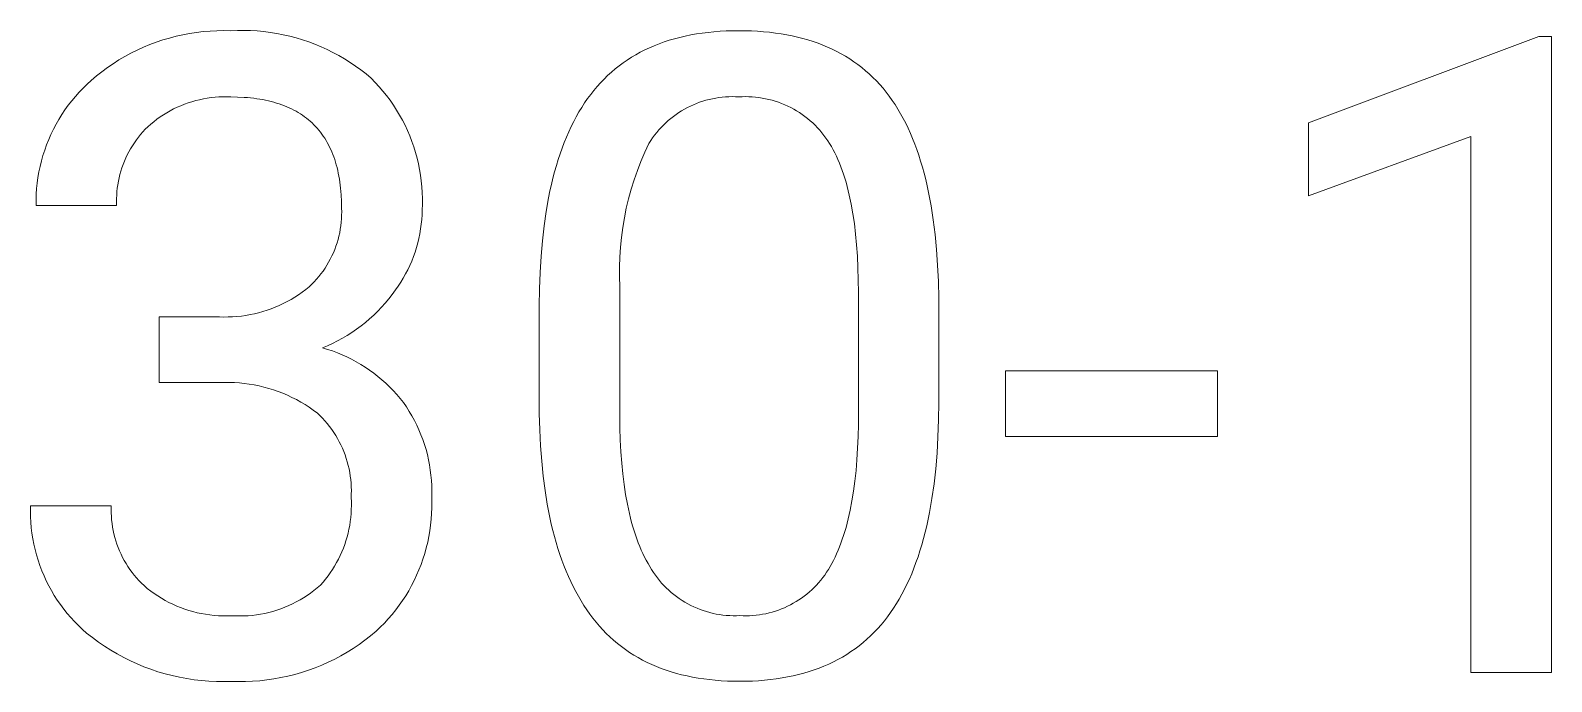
# Model space of a CAD drawing. Header units: millimetres. Extents: x 373 to 3451, y -552 to 1598.
# Drawn here: x 2743.7 to 2813.8, y -309.1 to -279.2 of the extents above; entities that cross this region are included whole.
import ezdxf

# ---------------------------------------------------------------- set-up
doc = ezdxf.new("R2010")
doc.units = ezdxf.units.MM
doc.header["$MEASUREMENT"] = 0
doc.layers.add('Domyślny', color=7, linetype='Continuous', true_color=0x000000)

msp = doc.modelspace()

# ---------------------------------------------------------------- linework, layer by layer
at = {"layer": 'Domyślny', "color": 18, "lineweight": 15, "true_color": 0x000000}
for p, q in [((2749.811, -279.591), (2750.115, -279.5)), ((2750.115, -279.5), (2750.422, -279.42)), ((2750.422, -279.42), (2750.732, -279.351)), ((2750.732, -279.351), (2751.044, -279.292)), ((2751.044, -279.292), (2751.358, -279.244)), ((2751.358, -279.244), (2751.674, -279.207)), ((2751.674, -279.207), (2751.99, -279.181)), ((2751.99, -279.181), (2752.308, -279.165)), ((2752.308, -279.165), (2752.625, -279.161)), ((2752.625, -279.161), (2752.943, -279.168)), ((2752.943, -279.168), (2753.247, -279.155)), ((2753.247, -279.155), (2753.551, -279.151)), ((2753.551, -279.151), (2753.855, -279.158)), ((2753.855, -279.158), (2754.159, -279.176)), ((2754.159, -279.176), (2754.462, -279.203)), ((2754.462, -279.203), (2754.764, -279.241)), ((2754.764, -279.241), (2755.064, -279.288)), ((2755.064, -279.288), (2755.363, -279.346)), ((2755.363, -279.346), (2755.66, -279.414)), ((2755.66, -279.414), (2755.954, -279.492)), ((2755.954, -279.492), (2756.245, -279.579)), ((2773.141, -279.605), (2773.381, -279.535)), ((2773.381, -279.535), (2773.626, -279.471)), ((2773.626, -279.471), (2773.875, -279.413)), ((2773.875, -279.413), (2774.13, -279.361)), ((2774.13, -279.361), (2774.39, -279.315)), ((2774.39, -279.315), (2774.654, -279.275)), ((2774.654, -279.275), (2774.924, -279.241)), ((2774.924, -279.241), (2775.198, -279.214)), ((2775.198, -279.214), (2775.478, -279.192)), ((2775.478, -279.192), (2775.762, -279.177)), ((2775.762, -279.177), (2776.052, -279.168)), ((2776.052, -279.168), (2776.346, -279.165)), ((2776.346, -279.165), (2776.638, -279.168)), ((2776.638, -279.168), (2776.926, -279.177)), ((2776.926, -279.177), (2777.208, -279.191)), ((2777.208, -279.191), (2777.486, -279.212)), ((2777.486, -279.212), (2777.759, -279.238)), ((2777.759, -279.238), (2778.026, -279.271)), ((2778.026, -279.271), (2778.289, -279.309)), ((2778.289, -279.309), (2778.547, -279.353)), ((2778.547, -279.353), (2778.8, -279.403)), ((2778.8, -279.403), (2779.048, -279.459)), ((2779.048, -279.459), (2779.291, -279.521)), ((2779.291, -279.521), (2779.529, -279.589)), ((2802.586, -283.408), (2813.194, -279.431)), ((2813.194, -279.431), (2813.778, -279.431)), ((2813.778, -279.431), (2813.778, -308.712)), ((2748.067, -280.351), (2748.346, -280.199)), ((2748.346, -280.199), (2748.63, -280.058)), ((2748.63, -280.058), (2748.919, -279.926)), ((2748.919, -279.926), (2749.212, -279.804)), ((2749.212, -279.804), (2749.51, -279.692)), ((2749.51, -279.692), (2749.811, -279.591)), ((2756.245, -279.579), (2756.534, -279.676)), ((2756.534, -279.676), (2756.819, -279.783)), ((2756.819, -279.783), (2757.1, -279.9)), ((2757.1, -279.9), (2757.377, -280.026)), ((2757.377, -280.026), (2757.649, -280.161)), ((2757.649, -280.161), (2757.917, -280.305)), ((2771.6, -280.268), (2771.806, -280.155)), ((2771.806, -280.155), (2772.016, -280.048)), ((2772.016, -280.048), (2772.231, -279.948)), ((2772.231, -279.948), (2772.451, -279.853)), ((2772.451, -279.853), (2772.676, -279.764)), ((2772.676, -279.764), (2772.906, -279.682)), ((2772.906, -279.682), (2773.141, -279.605)), ((2779.529, -279.589), (2779.762, -279.662)), ((2779.762, -279.662), (2779.991, -279.742)), ((2779.991, -279.742), (2780.214, -279.827)), ((2780.214, -279.827), (2780.433, -279.918)), ((2780.433, -279.918), (2780.646, -280.015)), ((2780.646, -280.015), (2780.855, -280.118)), ((2780.855, -280.118), (2781.059, -280.227)), ((2781.059, -280.227), (2781.259, -280.342)), ((2747.008, -281.05), (2747.263, -280.862)), ((2747.263, -280.862), (2747.525, -280.682)), ((2747.525, -280.682), (2747.793, -280.512)), ((2747.793, -280.512), (2748.067, -280.351)), ((2757.917, -280.305), (2758.18, -280.458)), ((2758.18, -280.458), (2758.438, -280.62)), ((2758.438, -280.62), (2758.69, -280.79)), ((2758.69, -280.79), (2758.936, -280.969)), ((2770.471, -281.074), (2770.647, -280.925)), ((2770.647, -280.925), (2770.828, -280.781)), ((2770.828, -280.781), (2771.014, -280.644)), ((2771.014, -280.644), (2771.204, -280.513)), ((2771.204, -280.513), (2771.4, -280.387)), ((2771.4, -280.387), (2771.6, -280.268)), ((2781.259, -280.342), (2781.453, -280.463)), ((2781.453, -280.463), (2781.643, -280.589)), ((2781.643, -280.589), (2781.827, -280.722)), ((2781.827, -280.722), (2782.007, -280.86)), ((2782.007, -280.86), (2782.182, -281.004)), ((2746.138, -281.81), (2746.324, -281.628)), ((2746.324, -281.628), (2746.517, -281.453)), ((2746.517, -281.453), (2746.759, -281.248)), ((2746.759, -281.248), (2747.008, -281.05)), ((2758.936, -280.969), (2759.176, -281.156)), ((2759.176, -281.156), (2759.41, -281.351)), ((2759.41, -281.351), (2759.598, -281.542)), ((2759.598, -281.542), (2759.779, -281.74)), ((2769.817, -281.733), (2769.973, -281.559)), ((2769.973, -281.559), (2770.134, -281.391)), ((2770.134, -281.391), (2770.3, -281.23)), ((2770.3, -281.23), (2770.471, -281.074)), ((2782.182, -281.004), (2782.353, -281.154)), ((2782.353, -281.154), (2782.518, -281.31)), ((2782.518, -281.31), (2782.679, -281.472)), ((2782.679, -281.472), (2782.835, -281.64)), ((2782.835, -281.64), (2782.986, -281.813)), ((2745.619, -282.391), (2745.785, -282.191)), ((2745.785, -282.191), (2745.958, -281.997)), ((2745.958, -281.997), (2746.138, -281.81)), ((2751.503, -282.339), (2751.327, -282.383)), ((2751.68, -282.302), (2751.503, -282.339)), ((2751.859, -282.27), (2751.68, -282.302)), ((2752.038, -282.245), (2751.859, -282.27)), ((2752.218, -282.226), (2752.038, -282.245)), ((2752.399, -282.213), (2752.218, -282.226)), ((2752.58, -282.207), (2752.399, -282.213)), ((2752.762, -282.206), (2752.58, -282.207)), ((2752.943, -282.212), (2752.762, -282.206)), ((2753.257, -282.217), (2752.943, -282.212)), ((2753.561, -282.232), (2753.257, -282.217)), ((2753.709, -282.243), (2753.561, -282.232)), ((2753.855, -282.257), (2753.709, -282.243)), ((2753.998, -282.273), (2753.855, -282.257)), ((2754.139, -282.292), (2753.998, -282.273)), ((2754.277, -282.313), (2754.139, -282.292)), ((2754.413, -282.337), (2754.277, -282.313)), ((2754.546, -282.363), (2754.413, -282.337)), ((2759.779, -281.74), (2759.953, -281.944)), ((2759.953, -281.944), (2760.121, -282.153)), ((2760.121, -282.153), (2760.281, -282.368)), ((2769.241, -282.489), (2769.377, -282.291)), ((2769.377, -282.291), (2769.519, -282.099)), ((2769.519, -282.099), (2769.665, -281.913)), ((2769.665, -281.913), (2769.817, -281.733)), ((2774.978, -282.326), (2774.83, -282.365)), ((2775.127, -282.292), (2774.978, -282.326)), ((2775.278, -282.264), (2775.127, -282.292)), ((2775.429, -282.24), (2775.278, -282.264)), ((2775.581, -282.222), (2775.429, -282.24)), ((2775.734, -282.209), (2775.581, -282.222)), ((2775.887, -282.201), (2775.734, -282.209)), ((2776.04, -282.198), (2775.887, -282.201)), ((2776.193, -282.201), (2776.04, -282.198)), ((2776.346, -282.209), (2776.193, -282.201)), ((2776.5, -282.201), (2776.346, -282.209)), ((2776.655, -282.198), (2776.5, -282.201)), ((2776.809, -282.201), (2776.655, -282.198)), ((2776.963, -282.209), (2776.809, -282.201)), ((2777.117, -282.222), (2776.963, -282.209)), ((2777.271, -282.24), (2777.117, -282.222)), ((2777.423, -282.263), (2777.271, -282.24)), ((2777.575, -282.292), (2777.423, -282.263)), ((2777.726, -282.326), (2777.575, -282.292)), ((2777.875, -282.365), (2777.726, -282.326)), ((2782.986, -281.813), (2783.132, -281.993)), ((2783.132, -281.993), (2783.274, -282.178)), ((2783.274, -282.178), (2783.41, -282.37)), ((2745.026, -283.244), (2745.163, -283.023)), ((2745.163, -283.023), (2745.307, -282.807)), ((2745.307, -282.807), (2745.459, -282.596)), ((2745.459, -282.596), (2745.619, -282.391)), ((2749.839, -283.035), (2749.688, -283.135)), ((2749.993, -282.941), (2749.839, -283.035)), ((2750.151, -282.851), (2749.993, -282.941)), ((2750.312, -282.767), (2750.151, -282.851)), ((2750.475, -282.689), (2750.312, -282.767)), ((2750.641, -282.616), (2750.475, -282.689)), ((2750.809, -282.549), (2750.641, -282.616)), ((2750.98, -282.488), (2750.809, -282.549)), ((2751.153, -282.432), (2750.98, -282.488)), ((2751.327, -282.383), (2751.153, -282.432)), ((2754.677, -282.391), (2754.546, -282.363)), ((2754.806, -282.423), (2754.677, -282.391)), ((2754.931, -282.456), (2754.806, -282.423)), ((2755.055, -282.493), (2754.931, -282.456)), ((2755.176, -282.531), (2755.055, -282.493)), ((2755.294, -282.572), (2755.176, -282.531)), ((2755.41, -282.616), (2755.294, -282.572)), ((2755.523, -282.662), (2755.41, -282.616)), ((2755.634, -282.711), (2755.523, -282.662)), ((2755.743, -282.762), (2755.634, -282.711)), ((2755.849, -282.816), (2755.743, -282.762)), ((2755.952, -282.872), (2755.849, -282.816)), ((2756.053, -282.931), (2755.952, -282.872)), ((2756.151, -282.992), (2756.053, -282.931)), ((2756.247, -283.056), (2756.151, -282.992)), ((2756.341, -283.122), (2756.247, -283.056)), ((2760.281, -282.368), (2760.434, -282.589)), ((2760.434, -282.589), (2760.579, -282.814)), ((2760.579, -282.814), (2760.716, -283.044)), ((2760.716, -283.044), (2760.846, -283.279)), ((2768.857, -283.123), (2768.981, -282.905)), ((2768.981, -282.905), (2769.109, -282.694)), ((2769.109, -282.694), (2769.241, -282.489)), ((2773.453, -283.018), (2773.329, -283.109)), ((2773.579, -282.932), (2773.453, -283.018)), ((2773.709, -282.851), (2773.579, -282.932)), ((2773.841, -282.773), (2773.709, -282.851)), ((2773.976, -282.701), (2773.841, -282.773)), ((2774.113, -282.633), (2773.976, -282.701)), ((2774.253, -282.569), (2774.113, -282.633)), ((2774.394, -282.511), (2774.253, -282.569)), ((2774.538, -282.457), (2774.394, -282.511)), ((2774.683, -282.408), (2774.538, -282.457)), ((2774.83, -282.365), (2774.683, -282.408)), ((2778.023, -282.409), (2777.875, -282.365)), ((2778.17, -282.458), (2778.023, -282.409)), ((2778.315, -282.512), (2778.17, -282.458)), ((2778.457, -282.57), (2778.315, -282.512)), ((2778.598, -282.634), (2778.457, -282.57)), ((2778.737, -282.702), (2778.598, -282.634)), ((2778.873, -282.775), (2778.737, -282.702)), ((2779.006, -282.853), (2778.873, -282.775)), ((2779.137, -282.935), (2779.006, -282.853)), ((2779.265, -283.021), (2779.137, -282.935)), ((2779.39, -283.112), (2779.265, -283.021)), ((2783.41, -282.37), (2783.542, -282.568)), ((2783.542, -282.568), (2783.67, -282.772)), ((2783.67, -282.772), (2783.794, -282.983)), ((2783.794, -282.983), (2783.913, -283.2)), ((2744.662, -283.934), (2744.775, -283.7)), ((2744.775, -283.7), (2744.897, -283.47)), ((2744.897, -283.47), (2745.026, -283.244)), ((2749.007, -283.699), (2748.897, -283.817)), ((2749.12, -283.585), (2749.007, -283.699)), ((2749.256, -283.466), (2749.12, -283.585)), ((2749.396, -283.351), (2749.256, -283.466)), ((2749.54, -283.24), (2749.396, -283.351)), ((2749.688, -283.135), (2749.54, -283.24)), ((2756.432, -283.191), (2756.341, -283.122)), ((2756.52, -283.262), (2756.432, -283.191)), ((2756.606, -283.335), (2756.52, -283.262)), ((2756.69, -283.412), (2756.606, -283.335)), ((2756.771, -283.49), (2756.69, -283.412)), ((2756.849, -283.572), (2756.771, -283.49)), ((2756.925, -283.655), (2756.849, -283.572)), ((2756.999, -283.742), (2756.925, -283.655)), ((2757.07, -283.83), (2756.999, -283.742)), ((2760.846, -283.279), (2760.968, -283.518)), ((2760.968, -283.518), (2761.081, -283.761)), ((2768.513, -283.815), (2768.623, -283.578)), ((2768.623, -283.578), (2768.738, -283.347)), ((2768.738, -283.347), (2768.857, -283.123)), ((2772.658, -283.734), (2772.559, -283.851)), ((2772.761, -283.621), (2772.658, -283.734)), ((2772.867, -283.511), (2772.761, -283.621)), ((2772.978, -283.404), (2772.867, -283.511)), ((2773.091, -283.302), (2772.978, -283.404)), ((2773.209, -283.203), (2773.091, -283.302)), ((2773.329, -283.109), (2773.209, -283.203)), ((2779.512, -283.207), (2779.39, -283.112)), ((2779.63, -283.306), (2779.512, -283.207)), ((2779.745, -283.409), (2779.63, -283.306)), ((2779.857, -283.516), (2779.745, -283.409)), ((2779.965, -283.627), (2779.857, -283.516)), ((2780.069, -283.741), (2779.965, -283.627)), ((2780.169, -283.859), (2780.069, -283.741)), ((2783.913, -283.2), (2784.029, -283.424)), ((2784.029, -283.424), (2784.14, -283.654)), ((2784.14, -283.654), (2784.247, -283.89)), ((2802.586, -286.77), (2802.586, -283.408)), ((2744.372, -284.657), (2744.461, -284.413)), ((2744.461, -284.413), (2744.557, -284.172)), ((2744.557, -284.172), (2744.662, -283.934)), ((2748.501, -284.323), (2748.413, -284.458)), ((2748.594, -284.192), (2748.501, -284.323)), ((2748.691, -284.063), (2748.594, -284.192)), ((2748.792, -283.939), (2748.691, -284.063)), ((2748.897, -283.817), (2748.792, -283.939)), ((2757.138, -283.922), (2757.07, -283.83)), ((2757.204, -284.016), (2757.138, -283.922)), ((2757.268, -284.112), (2757.204, -284.016)), ((2757.329, -284.211), (2757.268, -284.112)), ((2757.388, -284.312), (2757.329, -284.211)), ((2757.444, -284.416), (2757.388, -284.312)), ((2757.497, -284.522), (2757.444, -284.416)), ((2761.081, -283.761), (2761.186, -284.008)), ((2761.186, -284.008), (2761.283, -284.258)), ((2761.283, -284.258), (2761.371, -284.511)), ((2768.207, -284.565), (2768.305, -284.309)), ((2768.305, -284.309), (2768.407, -284.059)), ((2768.407, -284.059), (2768.513, -283.815)), ((2772.205, -284.351), (2772.013, -284.761)), ((2772.287, -284.221), (2772.205, -284.351)), ((2772.374, -284.095), (2772.287, -284.221)), ((2772.464, -283.971), (2772.374, -284.095)), ((2772.559, -283.851), (2772.464, -283.971)), ((2780.265, -283.98), (2780.169, -283.859)), ((2780.357, -284.104), (2780.265, -283.98)), ((2780.444, -284.231), (2780.357, -284.104)), ((2780.527, -284.361), (2780.444, -284.231)), ((2780.609, -284.498), (2780.527, -284.361)), ((2784.247, -283.89), (2784.349, -284.133)), ((2784.349, -284.133), (2784.448, -284.382)), ((2784.448, -284.382), (2784.542, -284.638)), ((2810.057, -284.033), (2802.586, -286.77)), ((2810.057, -308.712), (2810.057, -284.033)), ((2744.16, -285.407), (2744.222, -285.155)), ((2744.222, -285.155), (2744.293, -284.905)), ((2744.293, -284.905), (2744.372, -284.657)), ((2748.108, -285.023), (2748.044, -285.171)), ((2748.177, -284.878), (2748.108, -285.023)), ((2748.251, -284.735), (2748.177, -284.878)), ((2748.33, -284.595), (2748.251, -284.735)), ((2748.413, -284.458), (2748.33, -284.595)), ((2757.548, -284.631), (2757.497, -284.522)), ((2757.597, -284.742), (2757.548, -284.631)), ((2757.643, -284.856), (2757.597, -284.742)), ((2757.687, -284.973), (2757.643, -284.856)), ((2757.728, -285.092), (2757.687, -284.973)), ((2757.766, -285.213), (2757.728, -285.092)), ((2761.371, -284.511), (2761.451, -284.767)), ((2761.451, -284.767), (2761.522, -285.026)), ((2761.522, -285.026), (2761.584, -285.287)), ((2767.94, -285.374), (2768.025, -285.098)), ((2768.025, -285.098), (2768.114, -284.828)), ((2768.114, -284.828), (2768.207, -284.565)), ((2772.013, -284.761), (2771.835, -285.178)), ((2780.688, -284.64), (2780.609, -284.498)), ((2780.764, -284.787), (2780.688, -284.64)), ((2780.837, -284.939), (2780.764, -284.787)), ((2780.908, -285.095), (2780.837, -284.939)), ((2780.977, -285.257), (2780.908, -285.095)), ((2784.542, -284.638), (2784.632, -284.9)), ((2784.632, -284.9), (2784.718, -285.168)), ((2744.062, -285.918), (2744.107, -285.662)), ((2744.107, -285.662), (2744.16, -285.407)), ((2747.838, -285.78), (2747.799, -285.936)), ((2747.881, -285.625), (2747.838, -285.78)), ((2747.93, -285.472), (2747.881, -285.625)), ((2747.984, -285.32), (2747.93, -285.472)), ((2748.044, -285.171), (2747.984, -285.32)), ((2757.802, -285.337), (2757.766, -285.213)), ((2757.836, -285.463), (2757.802, -285.337)), ((2757.867, -285.592), (2757.836, -285.463)), ((2757.896, -285.724), (2757.867, -285.592)), ((2757.922, -285.858), (2757.896, -285.724)), ((2757.946, -285.994), (2757.922, -285.858)), ((2761.584, -285.287), (2761.637, -285.549)), ((2761.637, -285.549), (2761.681, -285.814)), ((2761.681, -285.814), (2761.716, -286.08)), ((2767.783, -285.945), (2767.859, -285.656)), ((2767.859, -285.656), (2767.94, -285.374)), ((2771.671, -285.6), (2771.521, -286.028)), ((2771.835, -285.178), (2771.671, -285.6)), ((2781.043, -285.424), (2780.977, -285.257)), ((2781.106, -285.595), (2781.043, -285.424)), ((2781.167, -285.772), (2781.106, -285.595)), ((2781.225, -285.953), (2781.167, -285.772)), ((2784.718, -285.168), (2784.799, -285.443)), ((2784.799, -285.443), (2784.877, -285.724)), ((2784.877, -285.724), (2784.95, -286.011)), ((2743.983, -286.694), (2744, -286.434)), ((2744, -286.434), (2744.027, -286.176)), ((2744.027, -286.176), (2744.062, -285.918)), ((2747.716, -286.411), (2747.699, -286.571)), ((2747.738, -286.252), (2747.716, -286.411)), ((2747.766, -286.093), (2747.738, -286.252)), ((2747.799, -285.936), (2747.766, -286.093)), ((2757.967, -286.133), (2757.946, -285.994)), ((2757.986, -286.275), (2757.967, -286.133)), ((2758.002, -286.419), (2757.986, -286.275)), ((2758.016, -286.566), (2758.002, -286.419)), ((2761.716, -286.08), (2761.743, -286.347)), ((2761.743, -286.347), (2761.76, -286.614)), ((2767.581, -286.851), (2767.644, -286.542)), ((2767.644, -286.542), (2767.711, -286.24)), ((2767.711, -286.24), (2767.783, -285.945)), ((2771.386, -286.461), (2771.266, -286.898)), ((2771.521, -286.028), (2771.386, -286.461)), ((2781.28, -286.14), (2781.225, -285.953)), ((2781.333, -286.331), (2781.28, -286.14)), ((2781.383, -286.528), (2781.333, -286.331)), ((2781.431, -286.729), (2781.383, -286.528)), ((2784.95, -286.011), (2785.019, -286.305)), ((2785.019, -286.305), (2785.084, -286.605)), ((2743.974, -286.953), (2743.983, -286.694)), ((2743.975, -287.213), (2743.974, -286.953)), ((2747.685, -287.213), (2743.975, -287.213)), ((2747.681, -286.892), (2747.68, -287.053)), ((2747.68, -287.053), (2747.685, -287.213)), ((2747.687, -286.731), (2747.681, -286.892)), ((2747.699, -286.571), (2747.687, -286.731)), ((2758.027, -286.715), (2758.016, -286.566)), ((2758.042, -287.02), (2758.027, -286.715)), ((2758.047, -287.336), (2758.042, -287.02)), ((2761.767, -287.15), (2761.757, -287.418)), ((2761.76, -286.614), (2761.768, -286.882)), ((2761.768, -286.882), (2761.767, -287.15)), ((2767.467, -287.486), (2767.581, -286.851)), ((2771.266, -286.898), (2771.16, -287.338)), ((2781.519, -287.147), (2781.431, -286.729)), ((2781.597, -287.586), (2781.519, -287.147)), ((2785.084, -286.605), (2785.201, -287.225)), ((2785.201, -287.225), (2785.301, -287.869)), ((2758.03, -287.982), (2758.042, -287.821)), ((2758.042, -287.821), (2758.049, -287.66)), ((2758.051, -287.498), (2758.047, -287.336)), ((2758.049, -287.66), (2758.051, -287.498)), ((2761.737, -287.856), (2761.716, -288.074)), ((2761.751, -287.637), (2761.737, -287.856)), ((2761.757, -287.418), (2761.751, -287.637)), ((2767.371, -288.148), (2767.467, -287.486)), ((2771.07, -287.782), (2770.994, -288.229)), ((2771.16, -287.338), (2771.07, -287.782)), ((2781.664, -288.044), (2781.597, -287.586)), ((2785.301, -287.869), (2785.384, -288.54)), ((2757.883, -288.776), (2757.923, -288.62)), ((2757.923, -288.62), (2757.958, -288.462)), ((2757.958, -288.462), (2757.987, -288.303)), ((2757.987, -288.303), (2758.011, -288.143)), ((2758.011, -288.143), (2758.03, -287.982)), ((2761.651, -288.507), (2761.607, -288.722)), ((2761.687, -288.291), (2761.651, -288.507)), ((2761.716, -288.074), (2761.687, -288.291)), ((2767.293, -288.835), (2767.371, -288.148)), ((2770.994, -288.229), (2770.934, -288.679)), ((2781.72, -288.522), (2781.664, -288.044)), ((2781.767, -289.021), (2781.72, -288.522)), ((2785.384, -288.54), (2785.451, -289.235)), ((2757.667, -289.385), (2757.729, -289.236)), ((2757.729, -289.236), (2757.786, -289.084)), ((2757.786, -289.084), (2757.837, -288.931)), ((2757.837, -288.931), (2757.883, -288.776)), ((2761.431, -289.355), (2761.358, -289.561)), ((2761.497, -289.146), (2761.431, -289.355)), ((2761.556, -288.935), (2761.497, -289.146)), ((2761.607, -288.722), (2761.556, -288.935)), ((2767.232, -289.549), (2767.293, -288.835)), ((2770.889, -289.13), (2770.86, -289.582)), ((2770.934, -288.679), (2770.889, -289.13)), ((2781.803, -289.539), (2781.767, -289.021)), ((2785.451, -289.235), (2785.5, -289.956)), ((2757.283, -290.095), (2757.369, -289.959)), ((2757.369, -289.959), (2757.451, -289.819)), ((2757.451, -289.819), (2757.528, -289.677)), ((2757.528, -289.677), (2757.6, -289.532)), ((2757.6, -289.532), (2757.667, -289.385)), ((2761.191, -289.966), (2761.097, -290.164)), ((2761.278, -289.765), (2761.191, -289.966)), ((2761.358, -289.561), (2761.278, -289.765)), ((2767.188, -290.288), (2767.232, -289.549)), ((2770.86, -289.582), (2770.845, -290.035)), ((2770.845, -290.035), (2770.846, -290.488)), ((2781.829, -290.078), (2781.803, -289.539)), ((2785.5, -289.956), (2785.533, -290.702)), ((2756.667, -290.843), (2756.781, -290.727)), ((2756.781, -290.727), (2756.89, -290.608)), ((2756.89, -290.608), (2756.995, -290.485)), ((2756.995, -290.485), (2757.095, -290.358)), ((2757.095, -290.358), (2757.191, -290.228)), ((2757.191, -290.228), (2757.283, -290.095)), ((2760.774, -290.736), (2760.654, -290.919)), ((2760.888, -290.549), (2760.774, -290.736)), ((2760.996, -290.358), (2760.888, -290.549)), ((2761.097, -290.164), (2760.996, -290.358)), ((2767.162, -291.052), (2767.188, -290.288)), ((2770.846, -290.488), (2770.863, -290.941)), ((2781.844, -290.638), (2781.829, -290.078)), ((2781.85, -291.218), (2781.844, -290.638)), ((2785.533, -290.702), (2785.549, -291.474)), ((2755.72, -291.531), (2755.893, -291.427)), ((2755.893, -291.427), (2756.063, -291.317)), ((2756.063, -291.317), (2756.23, -291.202)), ((2756.23, -291.202), (2756.392, -291.081)), ((2756.392, -291.081), (2756.55, -290.954)), ((2756.55, -290.954), (2756.667, -290.843)), ((2760.377, -291.305), (2760.22, -291.507)), ((2760.527, -291.098), (2760.377, -291.305)), ((2760.654, -290.919), (2760.527, -291.098)), ((2767.153, -291.843), (2767.162, -291.052)), ((2770.863, -290.941), (2770.863, -296.865)), ((2781.85, -297.285), (2781.85, -291.218)), ((2754.029, -292.193), (2754.226, -292.145)), ((2754.226, -292.145), (2754.421, -292.091)), ((2754.421, -292.091), (2754.614, -292.03)), ((2754.614, -292.03), (2754.805, -291.962)), ((2754.805, -291.962), (2754.993, -291.888)), ((2754.993, -291.888), (2755.179, -291.808)), ((2755.179, -291.808), (2755.362, -291.722)), ((2755.362, -291.722), (2755.543, -291.63)), ((2755.543, -291.63), (2755.72, -291.531)), ((2759.709, -292.08), (2759.526, -292.259)), ((2759.886, -291.895), (2759.709, -292.08)), ((2760.056, -291.704), (2759.886, -291.895)), ((2760.22, -291.507), (2760.056, -291.704)), ((2767.153, -296.783), (2767.153, -291.843)), ((2785.549, -291.474), (2785.549, -296.28)), ((2749.643, -292.338), (2752.42, -292.338)), ((2749.643, -295.361), (2749.643, -292.338)), ((2752.42, -292.338), (2752.623, -292.343)), ((2752.623, -292.343), (2752.825, -292.342)), ((2752.825, -292.342), (2753.027, -292.334)), ((2753.027, -292.334), (2753.229, -292.319)), ((2753.229, -292.319), (2753.431, -292.298)), ((2753.431, -292.298), (2753.631, -292.27)), ((2753.631, -292.27), (2753.831, -292.235)), ((2753.831, -292.235), (2754.029, -292.193)), ((2758.941, -292.756), (2758.735, -292.908)), ((2759.142, -292.597), (2758.941, -292.756)), ((2759.337, -292.431), (2759.142, -292.597)), ((2759.526, -292.259), (2759.337, -292.431)), ((2757.634, -293.557), (2757.401, -293.664)), ((2757.863, -293.443), (2757.634, -293.557)), ((2758.088, -293.32), (2757.863, -293.443)), ((2758.308, -293.19), (2758.088, -293.32)), ((2758.524, -293.053), (2758.308, -293.19)), ((2758.735, -292.908), (2758.524, -293.053)), ((2757.401, -293.664), (2757.165, -293.762)), ((2757.165, -293.762), (2757.396, -293.831)), ((2757.396, -293.831), (2757.625, -293.907)), ((2757.625, -293.907), (2757.851, -293.991)), ((2757.851, -293.991), (2758.074, -294.083)), ((2758.074, -294.083), (2758.294, -294.183)), ((2758.294, -294.183), (2758.51, -294.289)), ((2758.51, -294.289), (2758.723, -294.403)), ((2758.723, -294.403), (2758.931, -294.524)), ((2758.931, -294.524), (2759.135, -294.653)), ((2759.135, -294.653), (2759.335, -294.788)), ((2759.335, -294.788), (2759.53, -294.929)), ((2759.53, -294.929), (2759.72, -295.078)), ((2788.622, -297.84), (2788.622, -294.817)), ((2788.622, -294.817), (2798.389, -294.817)), ((2798.389, -294.817), (2798.389, -297.84)), ((2752.42, -295.361), (2749.643, -295.361)), ((2752.65, -295.353), (2752.42, -295.361)), ((2752.879, -295.353), (2752.65, -295.353)), ((2753.109, -295.36), (2752.879, -295.353)), ((2753.338, -295.375), (2753.109, -295.36)), ((2753.566, -295.398), (2753.338, -295.375)), ((2753.794, -295.429), (2753.566, -295.398)), ((2754.021, -295.467), (2753.794, -295.429)), ((2754.246, -295.513), (2754.021, -295.467)), ((2754.469, -295.566), (2754.246, -295.513)), ((2754.69, -295.627), (2754.469, -295.566)), ((2754.91, -295.695), (2754.69, -295.627)), ((2759.72, -295.078), (2759.905, -295.232)), ((2759.905, -295.232), (2760.085, -295.393)), ((2760.085, -295.393), (2760.259, -295.56)), ((2760.259, -295.56), (2760.427, -295.733)), ((2755.127, -295.771), (2754.91, -295.695)), ((2755.341, -295.854), (2755.127, -295.771)), ((2755.552, -295.944), (2755.341, -295.854)), ((2755.76, -296.041), (2755.552, -295.944)), ((2755.965, -296.145), (2755.76, -296.041)), ((2756.166, -296.256), (2755.965, -296.145)), ((2756.363, -296.373), (2756.166, -296.256)), ((2760.427, -295.733), (2760.59, -295.911)), ((2760.59, -295.911), (2760.746, -296.095)), ((2760.746, -296.095), (2760.896, -296.284)), ((2760.896, -296.284), (2761.032, -296.482)), ((2785.549, -296.28), (2785.541, -297.082)), ((2756.556, -296.498), (2756.363, -296.373)), ((2756.745, -296.628), (2756.556, -296.498)), ((2756.93, -296.765), (2756.745, -296.628)), ((2757.05, -296.881), (2756.93, -296.765)), ((2757.167, -297), (2757.05, -296.881)), ((2757.279, -297.123), (2757.167, -297)), ((2761.032, -296.482), (2761.162, -296.685)), ((2761.162, -296.685), (2761.285, -296.892)), ((2761.285, -296.892), (2761.4, -297.104)), ((2767.173, -297.539), (2767.153, -296.783)), ((2770.863, -296.865), (2770.868, -297.443)), ((2757.387, -297.25), (2757.279, -297.123)), ((2757.491, -297.381), (2757.387, -297.25)), ((2757.59, -297.515), (2757.491, -297.381)), ((2757.684, -297.652), (2757.59, -297.515)), ((2757.774, -297.793), (2757.684, -297.652)), ((2761.4, -297.104), (2761.508, -297.319)), ((2761.508, -297.319), (2761.609, -297.538)), ((2761.609, -297.538), (2761.702, -297.76)), ((2761.702, -297.76), (2761.787, -297.986)), ((2767.209, -298.272), (2767.173, -297.539)), ((2770.868, -297.443), (2770.884, -298.003)), ((2781.837, -297.846), (2781.85, -297.285)), ((2785.541, -297.082), (2785.515, -297.857)), ((2757.859, -297.936), (2757.774, -297.793)), ((2757.939, -298.082), (2757.859, -297.936)), ((2758.014, -298.231), (2757.939, -298.082)), ((2758.084, -298.383), (2758.014, -298.231)), ((2758.148, -298.537), (2758.084, -298.383)), ((2761.787, -297.986), (2761.865, -298.214)), ((2761.865, -298.214), (2761.935, -298.444)), ((2761.935, -298.444), (2761.997, -298.677)), ((2767.262, -298.981), (2767.209, -298.272)), ((2770.884, -298.003), (2770.911, -298.544)), ((2781.782, -298.91), (2781.815, -298.387)), ((2781.815, -298.387), (2781.837, -297.846)), ((2785.515, -297.857), (2785.472, -298.606)), ((2798.389, -297.84), (2788.622, -297.84)), ((2758.207, -298.692), (2758.148, -298.537)), ((2758.261, -298.85), (2758.207, -298.692)), ((2758.31, -299.01), (2758.261, -298.85)), ((2758.353, -299.171), (2758.31, -299.01)), ((2761.997, -298.677), (2762.05, -298.912)), ((2762.05, -298.912), (2762.096, -299.149)), ((2762.096, -299.149), (2762.133, -299.387)), ((2767.332, -299.665), (2767.262, -298.981)), ((2770.911, -298.544), (2770.949, -299.066)), ((2770.949, -299.066), (2770.998, -299.569)), ((2781.74, -299.413), (2781.782, -298.91)), ((2785.472, -298.606), (2785.411, -299.328)), ((2758.39, -299.333), (2758.353, -299.171)), ((2758.422, -299.497), (2758.39, -299.333)), ((2758.449, -299.662), (2758.422, -299.497)), ((2758.469, -299.827), (2758.449, -299.662)), ((2758.484, -299.993), (2758.469, -299.827)), ((2762.133, -299.387), (2762.163, -299.626)), ((2762.163, -299.626), (2762.184, -299.866)), ((2762.184, -299.866), (2762.197, -300.106)), ((2767.418, -300.326), (2767.332, -299.665)), ((2770.998, -299.569), (2771.057, -300.053)), ((2781.688, -299.897), (2781.74, -299.413)), ((2785.411, -299.328), (2785.333, -300.024)), ((2758.494, -300.16), (2758.484, -299.993)), ((2758.487, -300.66), (2758.495, -300.493)), ((2758.497, -300.326), (2758.494, -300.16)), ((2758.495, -300.493), (2758.497, -300.326)), ((2762.197, -300.106), (2762.201, -300.347)), ((2762.201, -300.347), (2762.197, -300.588)), ((2767.521, -300.963), (2767.418, -300.326)), ((2771.057, -300.053), (2771.128, -300.518)), ((2771.128, -300.518), (2771.209, -300.964)), ((2781.554, -300.807), (2781.626, -300.361)), ((2781.626, -300.361), (2781.688, -299.897)), ((2785.333, -300.024), (2785.238, -300.694)), ((2743.714, -301.284), (2743.719, -301.029)), ((2743.719, -301.029), (2747.439, -301.029)), ((2747.439, -301.029), (2747.435, -301.193)), ((2747.435, -301.193), (2747.436, -301.357)), ((2758.486, -301.39), (2758.495, -301.208)), ((2758.496, -300.842), (2758.487, -300.66)), ((2758.495, -301.208), (2758.499, -301.025)), ((2758.499, -301.025), (2758.496, -300.842)), ((2762.205, -301.122), (2762.195, -301.389)), ((2762.197, -300.588), (2762.206, -300.855)), ((2762.206, -300.855), (2762.205, -301.122)), ((2767.641, -301.576), (2767.521, -300.963)), ((2771.209, -300.964), (2771.301, -301.391)), ((2781.382, -301.641), (2781.473, -301.233)), ((2781.473, -301.233), (2781.554, -300.807)), ((2785.238, -300.694), (2785.126, -301.337)), ((2743.719, -301.538), (2743.714, -301.284)), ((2743.732, -301.793), (2743.719, -301.538)), ((2743.754, -302.047), (2743.732, -301.793)), ((2747.436, -301.357), (2747.443, -301.521)), ((2747.443, -301.521), (2747.456, -301.684)), ((2747.456, -301.684), (2747.474, -301.847)), ((2747.474, -301.847), (2747.498, -302.01)), ((2758.386, -302.114), (2758.42, -301.934)), ((2758.42, -301.934), (2758.448, -301.754)), ((2758.448, -301.754), (2758.47, -301.572)), ((2758.47, -301.572), (2758.486, -301.39)), ((2762.149, -301.922), (2762.112, -302.187)), ((2762.177, -301.656), (2762.149, -301.922)), ((2762.195, -301.389), (2762.177, -301.656)), ((2767.707, -301.873), (2767.641, -301.576)), ((2767.778, -302.165), (2767.707, -301.873)), ((2771.301, -301.391), (2771.351, -301.597)), ((2771.351, -301.597), (2771.403, -301.798)), ((2771.403, -301.798), (2771.459, -301.995)), ((2781.28, -302.029), (2781.332, -301.837)), ((2781.332, -301.837), (2781.382, -301.641)), ((2784.996, -301.954), (2784.925, -302.253)), ((2785.063, -301.649), (2784.996, -301.954)), ((2785.126, -301.337), (2785.063, -301.649)), ((2743.785, -302.3), (2743.754, -302.047)), ((2743.824, -302.552), (2743.785, -302.3)), ((2743.873, -302.802), (2743.824, -302.552)), ((2747.498, -302.01), (2747.528, -302.171)), ((2747.528, -302.171), (2747.563, -302.331)), ((2747.563, -302.331), (2747.604, -302.49)), ((2747.604, -302.49), (2747.65, -302.648)), ((2747.65, -302.648), (2747.701, -302.804)), ((2758.191, -302.818), (2758.249, -302.645)), ((2758.249, -302.645), (2758.301, -302.469)), ((2758.301, -302.469), (2758.346, -302.292)), ((2758.346, -302.292), (2758.386, -302.114)), ((2762.067, -302.45), (2762.012, -302.712)), ((2762.112, -302.187), (2762.067, -302.45)), ((2767.853, -302.45), (2767.778, -302.165)), ((2767.931, -302.73), (2767.853, -302.45)), ((2771.459, -301.995), (2771.517, -302.186)), ((2771.517, -302.186), (2771.578, -302.373)), ((2771.578, -302.373), (2771.641, -302.555)), ((2771.641, -302.555), (2771.707, -302.732)), ((2781.048, -302.75), (2781.11, -302.577)), ((2781.11, -302.577), (2781.169, -302.399)), ((2781.169, -302.399), (2781.226, -302.217)), ((2781.226, -302.217), (2781.28, -302.029)), ((2784.849, -302.545), (2784.769, -302.831)), ((2784.925, -302.253), (2784.849, -302.545)), ((2743.929, -303.05), (2743.873, -302.802)), ((2743.995, -303.297), (2743.929, -303.05)), ((2744.069, -303.541), (2743.995, -303.297)), ((2747.701, -302.804), (2747.758, -302.958)), ((2747.758, -302.958), (2747.82, -303.109)), ((2747.82, -303.109), (2747.888, -303.259)), ((2747.888, -303.259), (2747.96, -303.406)), ((2757.903, -303.489), (2757.984, -303.325)), ((2757.984, -303.325), (2758.058, -303.159)), ((2758.058, -303.159), (2758.128, -302.989)), ((2758.128, -302.989), (2758.191, -302.818)), ((2761.877, -303.229), (2761.796, -303.483)), ((2761.949, -302.971), (2761.877, -303.229)), ((2762.012, -302.712), (2761.949, -302.971)), ((2768.014, -303.003), (2767.931, -302.73)), ((2768.102, -303.271), (2768.014, -303.003)), ((2768.193, -303.532), (2768.102, -303.271)), ((2771.707, -302.732), (2771.776, -302.904)), ((2771.776, -302.904), (2771.848, -303.071)), ((2771.848, -303.071), (2771.922, -303.233)), ((2771.922, -303.233), (2771.999, -303.391)), ((2780.777, -303.396), (2780.848, -303.241)), ((2780.848, -303.241), (2780.917, -303.082)), ((2780.917, -303.082), (2780.984, -302.918)), ((2780.984, -302.918), (2781.048, -302.75)), ((2784.685, -303.11), (2784.596, -303.382)), ((2784.769, -302.831), (2784.685, -303.11)), ((2744.151, -303.782), (2744.069, -303.541)), ((2744.241, -304.02), (2744.151, -303.782)), ((2744.34, -304.255), (2744.241, -304.02)), ((2747.96, -303.406), (2748.038, -303.551)), ((2748.038, -303.551), (2748.12, -303.693)), ((2748.12, -303.693), (2748.208, -303.832)), ((2748.208, -303.832), (2748.3, -303.967)), ((2748.3, -303.967), (2748.397, -304.1)), ((2757.528, -304.116), (2757.63, -303.964)), ((2757.63, -303.964), (2757.726, -303.809)), ((2757.726, -303.809), (2757.818, -303.651)), ((2757.818, -303.651), (2757.903, -303.489)), ((2761.61, -303.984), (2761.504, -304.229)), ((2761.707, -303.735), (2761.61, -303.984)), ((2761.796, -303.483), (2761.707, -303.735)), ((2768.289, -303.788), (2768.193, -303.532)), ((2768.389, -304.038), (2768.289, -303.788)), ((2768.493, -304.281), (2768.389, -304.038)), ((2771.999, -303.391), (2772.079, -303.543)), ((2772.079, -303.543), (2772.161, -303.691)), ((2772.161, -303.691), (2772.246, -303.834)), ((2772.246, -303.834), (2772.326, -303.967)), ((2772.326, -303.967), (2772.41, -304.097)), ((2780.385, -304.094), (2780.466, -303.967)), ((2780.466, -303.967), (2780.547, -303.831)), ((2780.547, -303.831), (2780.626, -303.691)), ((2780.626, -303.691), (2780.703, -303.546)), ((2780.703, -303.546), (2780.777, -303.396)), ((2784.406, -303.907), (2784.304, -304.16)), ((2784.503, -303.648), (2784.406, -303.907)), ((2784.596, -303.382), (2784.503, -303.648)), ((2744.447, -304.487), (2744.34, -304.255)), ((2744.562, -304.714), (2744.447, -304.487)), ((2744.684, -304.938), (2744.562, -304.714)), ((2748.397, -304.1), (2748.498, -304.229)), ((2748.498, -304.229), (2748.604, -304.354)), ((2748.604, -304.354), (2748.713, -304.476)), ((2748.713, -304.476), (2748.828, -304.594)), ((2748.828, -304.594), (2748.946, -304.708)), ((2748.946, -304.708), (2749.097, -304.835)), ((2756.926, -304.814), (2757.073, -304.688)), ((2757.073, -304.688), (2757.194, -304.551)), ((2757.194, -304.551), (2757.31, -304.41)), ((2757.31, -304.41), (2757.422, -304.265)), ((2757.422, -304.265), (2757.528, -304.116)), ((2761.267, -304.709), (2761.137, -304.942)), ((2761.39, -304.471), (2761.267, -304.709)), ((2761.504, -304.229), (2761.39, -304.471)), ((2768.602, -304.519), (2768.493, -304.281)), ((2768.714, -304.751), (2768.602, -304.519)), ((2768.831, -304.977), (2768.714, -304.751)), ((2772.41, -304.097), (2772.498, -304.225)), ((2772.498, -304.225), (2772.591, -304.349)), ((2772.591, -304.349), (2772.688, -304.47)), ((2772.688, -304.47), (2772.789, -304.588)), ((2772.789, -304.588), (2772.894, -304.702)), ((2772.894, -304.702), (2773.003, -304.812)), ((2779.813, -304.794), (2779.918, -304.686)), ((2779.918, -304.686), (2780.019, -304.574)), ((2780.019, -304.574), (2780.117, -304.459)), ((2780.117, -304.459), (2780.21, -304.34)), ((2780.21, -304.34), (2780.3, -304.219)), ((2780.3, -304.219), (2780.385, -304.094)), ((2784.088, -304.645), (2783.973, -304.878)), ((2784.198, -304.406), (2784.088, -304.645)), ((2784.304, -304.16), (2784.198, -304.406)), ((2744.814, -305.157), (2744.684, -304.938)), ((2744.952, -305.371), (2744.814, -305.157)), ((2745.097, -305.581), (2744.952, -305.371)), ((2749.097, -304.835), (2749.253, -304.957)), ((2749.253, -304.957), (2749.414, -305.073)), ((2749.414, -305.073), (2749.578, -305.184)), ((2749.578, -305.184), (2749.746, -305.289)), ((2749.746, -305.289), (2749.917, -305.388)), ((2749.917, -305.388), (2750.092, -305.481)), ((2755.788, -305.549), (2755.961, -305.461)), ((2755.961, -305.461), (2756.131, -305.368)), ((2756.131, -305.368), (2756.298, -305.268)), ((2756.298, -305.268), (2756.461, -305.163)), ((2756.461, -305.163), (2756.62, -305.052)), ((2756.62, -305.052), (2756.775, -304.936)), ((2756.775, -304.936), (2756.926, -304.814)), ((2760.854, -305.395), (2760.7, -305.614)), ((2760.999, -305.171), (2760.854, -305.395)), ((2761.137, -304.942), (2760.999, -305.171)), ((2768.952, -305.197), (2768.831, -304.977)), ((2769.078, -305.411), (2768.952, -305.197)), ((2769.207, -305.619), (2769.078, -305.411)), ((2773.003, -304.812), (2773.116, -304.919)), ((2773.116, -304.919), (2773.232, -305.021)), ((2773.232, -305.021), (2773.352, -305.12)), ((2773.352, -305.12), (2773.475, -305.214)), ((2773.475, -305.214), (2773.601, -305.304)), ((2773.601, -305.304), (2773.73, -305.39)), ((2773.73, -305.39), (2773.863, -305.471)), ((2773.863, -305.471), (2773.998, -305.547)), ((2778.853, -305.522), (2778.984, -305.445)), ((2778.984, -305.445), (2779.111, -305.365)), ((2779.111, -305.365), (2779.236, -305.28)), ((2779.236, -305.28), (2779.358, -305.19)), ((2779.358, -305.19), (2779.476, -305.097)), ((2779.476, -305.097), (2779.592, -305)), ((2779.592, -305), (2779.704, -304.899)), ((2779.704, -304.899), (2779.813, -304.794)), ((2783.731, -305.325), (2783.604, -305.538)), ((2783.855, -305.105), (2783.731, -305.325)), ((2783.973, -304.878), (2783.855, -305.105)), ((2745.249, -305.785), (2745.097, -305.581)), ((2745.408, -305.984), (2745.249, -305.785)), ((2745.574, -306.178), (2745.408, -305.984)), ((2750.092, -305.481), (2750.27, -305.567)), ((2750.27, -305.567), (2750.451, -305.648)), ((2750.451, -305.648), (2750.634, -305.722)), ((2750.634, -305.722), (2750.82, -305.79)), ((2750.82, -305.79), (2751.008, -305.851)), ((2751.008, -305.851), (2751.199, -305.906)), ((2751.199, -305.906), (2751.391, -305.953)), ((2751.391, -305.953), (2751.584, -305.995)), ((2751.584, -305.995), (2751.779, -306.029)), ((2751.779, -306.029), (2751.975, -306.057)), ((2751.975, -306.057), (2752.172, -306.077)), ((2752.172, -306.077), (2752.37, -306.091)), ((2752.37, -306.091), (2752.567, -306.098)), ((2752.567, -306.098), (2752.765, -306.098)), ((2752.765, -306.098), (2752.963, -306.092)), ((2752.963, -306.092), (2753.157, -306.102)), ((2753.157, -306.102), (2753.351, -306.106)), ((2753.351, -306.106), (2753.545, -306.103)), ((2753.545, -306.103), (2753.739, -306.093)), ((2753.739, -306.093), (2753.932, -306.076)), ((2753.932, -306.076), (2754.124, -306.053)), ((2754.124, -306.053), (2754.316, -306.023)), ((2754.316, -306.023), (2754.506, -305.987)), ((2754.506, -305.987), (2754.696, -305.943)), ((2754.696, -305.943), (2754.883, -305.894)), ((2754.883, -305.894), (2755.069, -305.837)), ((2755.069, -305.837), (2755.252, -305.775)), ((2755.252, -305.775), (2755.433, -305.706)), ((2755.433, -305.706), (2755.612, -305.63)), ((2755.612, -305.63), (2755.788, -305.549)), ((2760.373, -306.036), (2760.198, -306.239)), ((2760.54, -305.828), (2760.373, -306.036)), ((2760.7, -305.614), (2760.54, -305.828)), ((2769.341, -305.821), (2769.207, -305.619)), ((2769.479, -306.017), (2769.341, -305.821)), ((2769.622, -306.208), (2769.479, -306.017)), ((2773.998, -305.547), (2774.135, -305.619)), ((2774.135, -305.619), (2774.275, -305.686)), ((2774.275, -305.686), (2774.417, -305.748)), ((2774.417, -305.748), (2774.561, -305.806)), ((2774.561, -305.806), (2774.707, -305.858)), ((2774.707, -305.858), (2774.855, -305.905)), ((2774.855, -305.905), (2775.004, -305.947)), ((2775.004, -305.947), (2775.155, -305.984)), ((2775.155, -305.984), (2775.306, -306.015)), ((2775.306, -306.015), (2775.459, -306.042)), ((2775.459, -306.042), (2775.613, -306.063)), ((2775.613, -306.063), (2775.767, -306.079)), ((2775.767, -306.079), (2775.922, -306.089)), ((2775.922, -306.089), (2776.077, -306.094)), ((2776.077, -306.094), (2776.232, -306.094)), ((2776.232, -306.094), (2776.387, -306.089)), ((2776.387, -306.089), (2776.538, -306.095)), ((2776.538, -306.095), (2776.689, -306.097)), ((2776.689, -306.097), (2776.84, -306.093)), ((2776.84, -306.093), (2776.99, -306.085)), ((2776.99, -306.085), (2777.141, -306.071)), ((2777.141, -306.071), (2777.29, -306.052)), ((2777.29, -306.052), (2777.439, -306.029)), ((2777.439, -306.029), (2777.588, -306)), ((2777.588, -306), (2777.735, -305.966)), ((2777.735, -305.966), (2777.88, -305.927)), ((2777.88, -305.927), (2778.025, -305.884)), ((2778.025, -305.884), (2778.168, -305.835)), ((2778.168, -305.835), (2778.309, -305.782)), ((2778.309, -305.782), (2778.448, -305.724)), ((2778.448, -305.724), (2778.586, -305.661)), ((2778.586, -305.661), (2778.721, -305.594)), ((2778.721, -305.594), (2778.853, -305.522)), ((2783.194, -306.14), (2783.047, -306.329)), ((2783.336, -305.945), (2783.194, -306.14)), ((2783.472, -305.745), (2783.336, -305.945)), ((2783.604, -305.538), (2783.472, -305.745)), ((2745.747, -306.366), (2745.574, -306.178)), ((2745.925, -306.547), (2745.747, -306.366)), ((2746.111, -306.722), (2745.925, -306.547)), ((2746.302, -306.891), (2746.111, -306.722)), ((2759.635, -306.809), (2759.382, -307.019)), ((2759.829, -306.625), (2759.635, -306.809)), ((2760.017, -306.435), (2759.829, -306.625)), ((2760.198, -306.239), (2760.017, -306.435)), ((2769.769, -306.393), (2769.622, -306.208)), ((2769.921, -306.572), (2769.769, -306.393)), ((2770.078, -306.744), (2769.921, -306.572)), ((2770.24, -306.911), (2770.078, -306.744)), ((2782.578, -306.857), (2782.412, -307.021)), ((2782.739, -306.687), (2782.578, -306.857)), ((2782.896, -306.511), (2782.739, -306.687)), ((2783.047, -306.329), (2782.896, -306.511)), ((2746.57, -307.103), (2746.302, -306.891)), ((2746.845, -307.306), (2746.57, -307.103)), ((2747.127, -307.499), (2746.845, -307.306)), ((2747.416, -307.682), (2747.127, -307.499)), ((2758.856, -307.413), (2758.583, -307.595)), ((2759.123, -307.22), (2758.856, -307.413)), ((2759.382, -307.019), (2759.123, -307.22)), ((2770.406, -307.071), (2770.24, -306.911)), ((2770.577, -307.226), (2770.406, -307.071)), ((2770.753, -307.374), (2770.577, -307.226)), ((2770.934, -307.516), (2770.753, -307.374)), ((2771.119, -307.652), (2770.934, -307.516)), ((2781.885, -307.476), (2781.699, -307.615)), ((2782.065, -307.331), (2781.885, -307.476)), ((2782.241, -307.179), (2782.065, -307.331)), ((2782.412, -307.021), (2782.241, -307.179)), ((2747.711, -307.855), (2747.416, -307.682)), ((2748.012, -308.018), (2747.711, -307.855)), ((2748.318, -308.17), (2748.012, -308.018)), ((2748.629, -308.311), (2748.318, -308.17)), ((2757.433, -308.23), (2757.133, -308.364)), ((2757.729, -308.086), (2757.433, -308.23)), ((2758.019, -307.933), (2757.729, -308.086)), ((2758.304, -307.769), (2758.019, -307.933)), ((2758.583, -307.595), (2758.304, -307.769)), ((2771.309, -307.782), (2771.119, -307.652)), ((2771.504, -307.906), (2771.309, -307.782)), ((2771.703, -308.024), (2771.504, -307.906)), ((2771.907, -308.136), (2771.703, -308.024)), ((2772.116, -308.241), (2771.907, -308.136)), ((2772.33, -308.341), (2772.116, -308.241)), ((2780.699, -308.218), (2780.484, -308.32)), ((2780.908, -308.11), (2780.699, -308.218)), ((2781.113, -307.996), (2780.908, -308.11)), ((2781.314, -307.875), (2781.113, -307.996)), ((2781.509, -307.748), (2781.314, -307.875)), ((2781.699, -307.615), (2781.509, -307.748)), ((2748.945, -308.442), (2748.629, -308.311)), ((2749.266, -308.561), (2748.945, -308.442)), ((2749.59, -308.67), (2749.266, -308.561)), ((2749.918, -308.767), (2749.59, -308.67)), ((2750.249, -308.852), (2749.918, -308.767)), ((2750.583, -308.926), (2750.249, -308.852)), ((2750.919, -308.988), (2750.583, -308.926)), ((2755.252, -308.943), (2754.928, -309.001)), ((2755.573, -308.873), (2755.252, -308.943)), ((2755.892, -308.793), (2755.573, -308.873)), ((2756.207, -308.702), (2755.892, -308.793)), ((2756.52, -308.6), (2756.207, -308.702)), ((2756.828, -308.487), (2756.52, -308.6)), ((2757.133, -308.364), (2756.828, -308.487)), ((2772.548, -308.434), (2772.33, -308.341)), ((2772.771, -308.522), (2772.548, -308.434)), ((2772.999, -308.603), (2772.771, -308.522)), ((2773.231, -308.679), (2772.999, -308.603)), ((2773.468, -308.748), (2773.231, -308.679)), ((2773.71, -308.811), (2773.468, -308.748)), ((2773.957, -308.868), (2773.71, -308.811)), ((2774.208, -308.92), (2773.957, -308.868)), ((2774.464, -308.965), (2774.208, -308.92)), ((2774.725, -309.004), (2774.464, -308.965)), ((2778.333, -308.96), (2778.069, -309.001)), ((2778.591, -308.914), (2778.333, -308.96)), ((2778.845, -308.861), (2778.591, -308.914)), ((2779.093, -308.803), (2778.845, -308.861)), ((2779.337, -308.738), (2779.093, -308.803)), ((2779.576, -308.667), (2779.337, -308.738)), ((2779.811, -308.589), (2779.576, -308.667)), ((2780.04, -308.506), (2779.811, -308.589)), ((2780.264, -308.416), (2780.04, -308.506)), ((2780.484, -308.32), (2780.264, -308.416)), ((2813.778, -308.712), (2810.057, -308.712)), ((2751.257, -309.039), (2750.919, -308.988)), ((2751.597, -309.078), (2751.257, -309.039)), ((2751.938, -309.105), (2751.597, -309.078)), ((2752.279, -309.12), (2751.938, -309.105)), ((2752.621, -309.124), (2752.279, -309.12)), ((2752.963, -309.115), (2752.621, -309.124)), ((2753.292, -309.124), (2752.963, -309.115)), ((2753.62, -309.122), (2753.292, -309.124)), ((2753.949, -309.109), (2753.62, -309.122)), ((2754.276, -309.084), (2753.949, -309.109)), ((2754.603, -309.048), (2754.276, -309.084)), ((2754.928, -309.001), (2754.603, -309.048)), ((2774.99, -309.037), (2774.725, -309.004)), ((2775.26, -309.064), (2774.99, -309.037)), ((2775.535, -309.085), (2775.26, -309.064)), ((2775.814, -309.1), (2775.535, -309.085)), ((2776.098, -309.109), (2775.814, -309.1)), ((2776.387, -309.112), (2776.098, -309.109)), ((2776.679, -309.109), (2776.387, -309.112)), ((2776.967, -309.1), (2776.679, -309.109)), ((2777.25, -309.084), (2776.967, -309.1)), ((2777.528, -309.063), (2777.25, -309.084)), ((2777.801, -309.035), (2777.528, -309.063)), ((2778.069, -309.001), (2777.801, -309.035))]:
    msp.add_line(p, q, dxfattribs=at)

doc.saveas('drawing.dxf')
